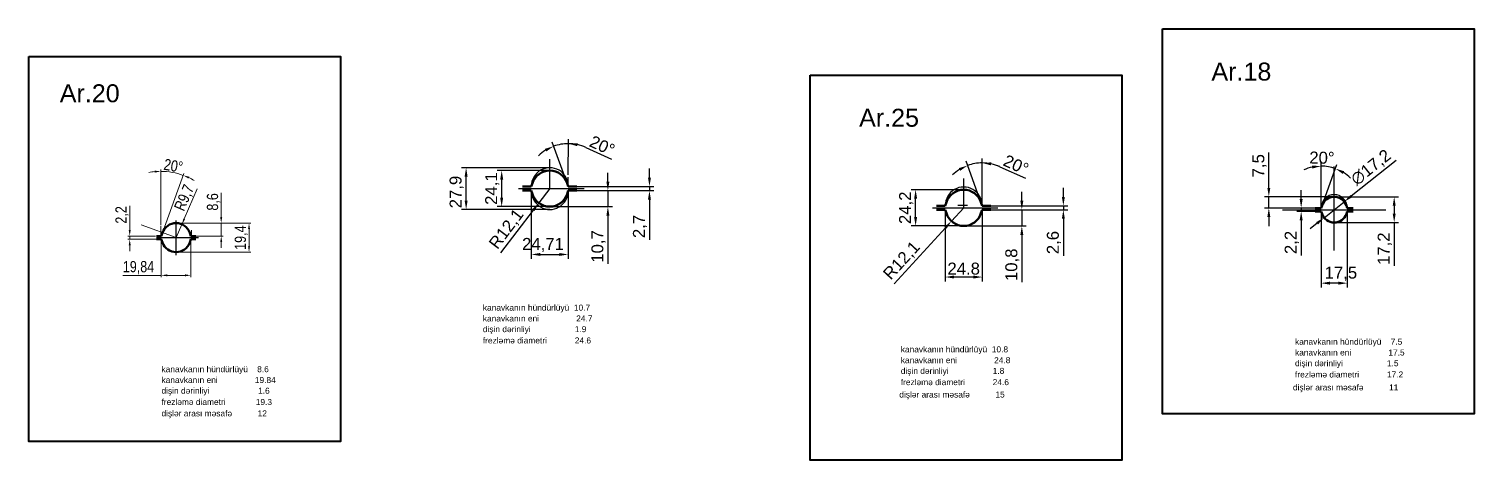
# Model space of a CAD drawing. Header units: millimetres. Extents: x 1526 to 31626, y -4643 to 9189.
# Drawn here: x 9674 to 10640, y 5256 to 5544 of the extents above; entities that cross this region are included whole.
import ezdxf

# ---------------------------------------------------------------- set-up
doc = ezdxf.new("R2010")
doc.units = ezdxf.units.MM
for name, color, linetype, lineweight in [('Quota', 3, 'Continuous', 40), ('контурная', 7, 'Continuous', 50), ('размерные', 7, 'Continuous', 25), ('тонкая', 7, 'Continuous', 20)]:
    doc.layers.add(name, color=color, linetype=linetype, lineweight=lineweight)
doc.layers.add('осевая', color=4, linetype='Continuous')
doc.styles.add('s1v4', font='arial.ttf', dxfattribs={"height": 4})
doc.styles.add('s2v4', font='arial.ttf', dxfattribs={"height": 8})
doc.styles.add('s3v2.5', font='arial.ttf', dxfattribs={"width": 0.8, "height": 7.5})
doc.styles.get("Standard").update_dxf_attribs({"font": 'arial.ttf'})
doc.dimstyles.new('s2v4', dxfattribs={"dimtxt": 8, "dimasz": 6, "dimexe": 3, "dimexo": 0, "dimgap": 1.5, "dimtad": 1, "dimtxsty": 'Standard', "dimcen": 2.5, "dimadec": 0, "dimazin": 0, "dimtfac": 1, "dimtmove": 0, "dimatfit": 3, "dimfxl": 1, "dimarcsym": 0})
doc.dimstyles.new('s2v4$0', dxfattribs={"dimtxt": 8, "dimasz": 6, "dimexe": 3, "dimexo": 0, "dimgap": 1.5, "dimtad": 1, "dimtxsty": 'Standard', "dimcen": 2.5, "dimadec": 0, "dimazin": 0, "dimtfac": 1, "dimtmove": 0, "dimatfit": 3, "dimfxl": 1, "dimarcsym": 0})
doc.dimstyles.new('s3v2.5', dxfattribs={"dimtxt": 7.5, "dimasz": 4, "dimexe": 1.25, "dimexo": 0.625, "dimtad": 1, "dimtxsty": 's3v2.5', "dimcen": 1.5, "dimclrd": 6, "dimclre": 256, "dimclrt": 1, "dimadec": 0, "dimazin": 0, "dimtfac": 1, "dimtmove": 0, "dimatfit": 3, "dimfxl": 1, "dimlwd": -1, "dimlwe": -1, "dimarcsym": 0})

# ---------------------------------------------------------------- blocks, each defined once
blk = doc.blocks.new('*D780')
at = {"layer": 'Defpoints', "color": 0, "transparency": 16777216}
for p in [(10266.56, 5436.44), (10298.72, 5436.44), (10298.72, 5412.24)]:
    blk.add_point(p, dxfattribs=at)
at = {"layer": 'размерные', "color": 0, "lineweight": -2, "transparency": 16777216}
for p, q in [((10298.72, 5436.44), (10263.56, 5436.44)), ((10266.56, 5418.24), (10266.56, 5430.44)), ((10298.72, 5412.24), (10263.56, 5412.24))]:
    blk.add_line(p, q, dxfattribs=at)
at = {"layer": 'размерные', "color": 0, "transparency": 16777216}
for points in [[(10265.56, 5430.44), (10267.56, 5430.44), (10266.56, 5436.44)], [(10265.56, 5418.24), (10267.56, 5418.24), (10266.56, 5412.24)]]:
    blk.add_solid(points, dxfattribs=at)
at = {"layer": 'размерные', "color": 0, "transparency": 16777216, "insert": (10260.25, 5424.34), "char_height": 8, "attachment_point": 5, "rotation": 90}
blk.add_mtext('24,2', dxfattribs=at)
blk = doc.blocks.new('*D781')
at = {"layer": 'Defpoints', "color": 0, "transparency": 16777216}
for p in [(10316.91, 5425.64), (10316.91, 5423.04), (10365.38, 5423.04)]:
    blk.add_point(p, dxfattribs=at)
at = {"layer": 'размерные', "color": 0, "lineweight": -2, "transparency": 16777216}
for p, q in [((10365.38, 5431.64), (10365.38, 5437.64)), ((10316.91, 5425.64), (10368.38, 5425.64)), ((10316.91, 5423.04), (10368.38, 5423.04)), ((10365.38, 5425.64), (10365.38, 5423.04)), ((10365.38, 5417.04), (10365.38, 5392.27))]:
    blk.add_line(p, q, dxfattribs=at)
at = {"layer": 'размерные', "color": 0, "transparency": 16777216}
for points in [[(10364.38, 5431.64), (10366.38, 5431.64), (10365.38, 5425.64)], [(10364.38, 5417.04), (10366.38, 5417.04), (10365.38, 5423.04)]]:
    blk.add_solid(points, dxfattribs=at)
at = {"layer": 'размерные', "color": 0, "transparency": 16777216, "insert": (10359.07, 5401.11), "char_height": 8, "attachment_point": 5, "rotation": 90}
blk.add_mtext('2,6', dxfattribs=at)
blk = doc.blocks.new('*D782')
at = {"layer": 'Defpoints', "color": 0, "transparency": 16777216}
for p in [(10286.33, 5423.04), (10311.12, 5423.04), (10286.33, 5378.07)]:
    blk.add_point(p, dxfattribs=at)
at = {"layer": 'размерные', "color": 0, "lineweight": -2, "transparency": 16777216}
for p, q in [((10286.33, 5423.04), (10286.33, 5375.07)), ((10311.12, 5423.04), (10311.12, 5375.07)), ((10305.12, 5378.07), (10292.33, 5378.07))]:
    blk.add_line(p, q, dxfattribs=at)
at = {"layer": 'размерные', "color": 0, "transparency": 16777216}
for points in [[(10292.33, 5379.07), (10292.33, 5377.07), (10286.33, 5378.07)], [(10305.12, 5379.07), (10305.12, 5377.07), (10311.12, 5378.07)]]:
    blk.add_solid(points, dxfattribs=at)
at = {"layer": 'размерные', "color": 0, "transparency": 16777216, "insert": (10298.72, 5383.66), "char_height": 8, "attachment_point": 5}
blk.add_mtext('{\\fArial|b0|i0|c238|p34;24.8}', dxfattribs=at)
blk = doc.blocks.new('*D783')
at = {"layer": 'Defpoints', "color": 0, "transparency": 16777216}
for p in [(10304.5, 5453.56), (10311.12, 5433.72), (10310.25, 5428.02), (10311.12, 5425.64), (10311.12, 5425.64)]:
    blk.add_point(p, dxfattribs=at)
at = {"layer": 'размерные', "color": 0, "lineweight": -2, "transparency": 16777216}
for p, q in [((10310.25, 5428.02), (10300.28, 5455.42)), ((10311.12, 5433.72), (10311.12, 5457.33)), ((10322.85, 5451.82), (10340.03, 5444.12))]:
    blk.add_line(p, q, dxfattribs=at)
for start, end in [(90, 110), (65.85674, 90), (65.99108, 77.99554), (122.00446, 134.00892)]:
    blk.add_arc((10311.12, 5425.64), 28.69, start, end, dxfattribs=at)
at = {"layer": 'размерные', "color": 0, "transparency": 16777216}
for points in [[(10295.47, 5450.87), (10296.35, 5449.07), (10301.3, 5452.6)], [(10316.98, 5452.71), (10317.19, 5454.7), (10311.12, 5454.33)]]:
    blk.add_solid(points, dxfattribs=at)
at = {"layer": 'размерные', "color": 0, "transparency": 16777216, "insert": (10333.73, 5453.07), "char_height": 8, "attachment_point": 5, "rotation": 335.85674}
blk.add_mtext('20°', dxfattribs=at)
blk = doc.blocks.new('*D784')
at = {"layer": 'Defpoints', "color": 0, "transparency": 16777216}
for p in [(10316.91, 5423.04), (10337.6, 5423.04), (10298.72, 5412.24)]:
    blk.add_point(p, dxfattribs=at)
at = {"layer": 'размерные', "color": 0, "lineweight": -2, "transparency": 16777216}
for p, q in [((10337.6, 5429.04), (10337.6, 5435.04)), ((10316.91, 5423.04), (10340.6, 5423.04)), ((10337.6, 5423.04), (10337.6, 5412.24)), ((10298.72, 5412.24), (10340.6, 5412.24)), ((10337.6, 5406.24), (10337.6, 5374.73))]:
    blk.add_line(p, q, dxfattribs=at)
at = {"layer": 'размерные', "color": 0, "transparency": 16777216}
for points in [[(10336.6, 5429.04), (10338.6, 5429.04), (10337.6, 5423.04)], [(10336.6, 5406.24), (10338.6, 5406.24), (10337.6, 5412.24)]]:
    blk.add_solid(points, dxfattribs=at)
at = {"layer": 'размерные', "color": 0, "transparency": 16777216, "insert": (10331.29, 5386.26), "char_height": 8, "attachment_point": 5, "rotation": 90}
blk.add_mtext('10,8', dxfattribs=at)
blk = doc.blocks.new('*D785')
at = {"layer": 'Defpoints', "color": 0, "transparency": 16777216}
for p in [(10298.72, 5424.34), (10290.54, 5415.42)]:
    blk.add_point(p, dxfattribs=at)
at = {"layer": 'размерные', "color": 0, "lineweight": -2, "transparency": 16777216}
for p, q in [((10298.72, 5424.34), (10290.54, 5415.42)), ((10252.12, 5373.54), (10286.49, 5411))]:
    blk.add_line(p, q, dxfattribs=at)
at = {"layer": 'размерные', "color": 0, "transparency": 16777216}
blk.add_solid([(10285.75, 5411.68), (10287.22, 5410.33), (10290.54, 5415.42)], dxfattribs=at)
at = {"layer": 'размерные', "color": 0, "transparency": 16777216, "insert": (10257.58, 5388.82), "char_height": 8, "attachment_point": 5, "rotation": 47.4686}
blk.add_mtext('R12,1', dxfattribs=at)
blk = doc.blocks.new('*D1444')
at = {"layer": 'Defpoints', "color": 0, "transparency": 16777216}
for p in [(10502.79, 5424.18), (10533.87, 5424.18), (10546.51, 5431.68)]:
    blk.add_point(p, dxfattribs=at)
at = {"layer": 'размерные', "color": 0, "lineweight": -2, "transparency": 16777216}
for p, q in [((10502.79, 5437.68), (10502.79, 5461.24)), ((10546.51, 5431.68), (10499.79, 5431.68)), ((10533.87, 5424.18), (10499.79, 5424.18)), ((10502.79, 5424.18), (10502.79, 5431.68)), ((10502.79, 5418.18), (10502.79, 5412.18))]:
    blk.add_line(p, q, dxfattribs=at)
at = {"layer": 'размерные', "color": 0, "transparency": 16777216}
for points in [[(10501.79, 5437.68), (10503.79, 5437.68), (10502.79, 5431.68)], [(10501.79, 5418.18), (10503.79, 5418.18), (10502.79, 5424.18)]]:
    blk.add_solid(points, dxfattribs=at)
at = {"layer": 'размерные', "color": 0, "transparency": 16777216, "insert": (10496.5, 5452.46), "char_height": 8, "attachment_point": 5, "rotation": 90}
blk.add_mtext('7,5', dxfattribs=at)
blk = doc.blocks.new('*D1445')
at = {"layer": 'Defpoints', "color": 0, "transparency": 16777216}
for p in [(10553.24, 5428.43), (10539.77, 5417.74)]:
    blk.add_point(p, dxfattribs=at)
at = {"layer": 'размерные', "color": 0, "lineweight": -2, "transparency": 16777216}
for p, q in [((10588.02, 5456.03), (10557.94, 5432.16)), ((10539.77, 5417.74), (10553.24, 5428.43)), ((10535.07, 5414.01), (10530.37, 5410.28))]:
    blk.add_line(p, q, dxfattribs=at)
at = {"layer": 'размерные', "color": 0, "transparency": 16777216}
for points in [[(10557.32, 5432.94), (10558.56, 5431.38), (10553.24, 5428.43)], [(10534.45, 5414.79), (10535.69, 5413.23), (10539.77, 5417.74)]]:
    blk.add_solid(points, dxfattribs=at)
at = {"layer": 'размерные', "color": 0, "transparency": 16777216, "insert": (10571.33, 5451), "char_height": 8, "attachment_point": 5, "rotation": 38.43509}
blk.add_mtext('∅17,2', dxfattribs=at)
blk = doc.blocks.new('*D1446')
at = {"layer": 'Defpoints', "color": 0, "transparency": 16777216}
for p in [(10546.51, 5431.68), (10546.51, 5414.48), (10586.62, 5414.48)]:
    blk.add_point(p, dxfattribs=at)
at = {"layer": 'размерные', "color": 0, "lineweight": -2, "transparency": 16777216}
for p, q in [((10546.51, 5431.68), (10589.62, 5431.68)), ((10586.62, 5425.68), (10586.62, 5420.48)), ((10546.51, 5414.48), (10589.62, 5414.48)), ((10586.62, 5414.48), (10586.62, 5385.54))]:
    blk.add_line(p, q, dxfattribs=at)
at = {"layer": 'размерные', "color": 0, "transparency": 16777216}
for points in [[(10585.62, 5425.68), (10587.62, 5425.68), (10586.62, 5431.68)], [(10585.62, 5420.48), (10587.62, 5420.48), (10586.62, 5414.48)]]:
    blk.add_solid(points, dxfattribs=at)
at = {"layer": 'размерные', "color": 0, "transparency": 16777216, "insert": (10580.31, 5397.01), "char_height": 8, "attachment_point": 5, "rotation": 90}
blk.add_mtext('17,2', dxfattribs=at)
blk = doc.blocks.new('*D1447')
at = {"layer": 'Defpoints', "color": 0, "transparency": 16777216}
for p in [(10544.22, 5451.46), (10537.76, 5427.87), (10537.76, 5424.18), (10537.76, 5424.18), (10538.36, 5425.83)]:
    blk.add_point(p, dxfattribs=at)
at = {"layer": 'размерные', "color": 0, "lineweight": -2, "transparency": 16777216}
for p, q in [((10537.76, 5427.87), (10537.76, 5455.21)), ((10538.36, 5425.83), (10548.37, 5453.34))]:
    blk.add_line(p, q, dxfattribs=at)
for start, end in [(102.28893, 114.57786), (70, 90), (45.42214, 57.71107)]:
    blk.add_arc((10537.76, 5424.18), 28.03, start, end, dxfattribs=at)
at = {"layer": 'размерные', "color": 0, "transparency": 16777216}
for points in [[(10531.68, 5452.56), (10531.9, 5450.58), (10537.76, 5452.21)], [(10552.29, 5446.98), (10553.17, 5448.78), (10547.34, 5450.52)]]:
    blk.add_solid(points, dxfattribs=at)
at = {"layer": 'размерные', "color": 0, "transparency": 16777216, "insert": (10538.31, 5457.79), "char_height": 8, "attachment_point": 5, "rotation": 359.05774}
blk.add_mtext('20°', dxfattribs=at)
blk = doc.blocks.new('*D1448')
at = {"layer": 'Defpoints', "color": 0, "transparency": 16777216}
for p in [(10526.43, 5424.18), (10524.42, 5421.98), (10533.87, 5421.98)]:
    blk.add_point(p, dxfattribs=at)
at = {"layer": 'размерные', "color": 0, "lineweight": -2, "transparency": 16777216}
for p, q in [((10524.42, 5430.18), (10524.42, 5436.18)), ((10526.43, 5424.18), (10521.42, 5424.18)), ((10524.42, 5424.18), (10524.42, 5421.98)), ((10533.87, 5421.98), (10521.42, 5421.98)), ((10524.42, 5415.98), (10524.42, 5392.37))]:
    blk.add_line(p, q, dxfattribs=at)
at = {"layer": 'размерные', "color": 0, "transparency": 16777216}
for points in [[(10523.42, 5430.18), (10525.42, 5430.18), (10524.42, 5424.18)], [(10523.42, 5415.98), (10525.42, 5415.98), (10524.42, 5421.98)]]:
    blk.add_solid(points, dxfattribs=at)
at = {"layer": 'размерные', "color": 0, "transparency": 16777216, "insert": (10518.12, 5401.18), "char_height": 8, "attachment_point": 5, "rotation": 90}
blk.add_mtext('2,2', dxfattribs=at)
blk = doc.blocks.new('*D1449')
at = {"layer": 'Defpoints', "color": 0, "transparency": 16777216}
for p in [(10537.76, 5421.98), (10555.25, 5421.98), (10537.76, 5373.98)]:
    blk.add_point(p, dxfattribs=at)
at = {"layer": 'размерные', "color": 0, "lineweight": -2, "transparency": 16777216}
for p, q in [((10537.76, 5421.98), (10537.76, 5370.98)), ((10555.25, 5421.98), (10555.25, 5370.98)), ((10549.25, 5373.98), (10543.76, 5373.98))]:
    blk.add_line(p, q, dxfattribs=at)
at = {"layer": 'размерные', "color": 0, "transparency": 16777216}
for points in [[(10543.76, 5374.98), (10543.76, 5372.98), (10537.76, 5373.98)], [(10549.25, 5374.98), (10549.25, 5372.98), (10555.25, 5373.98)]]:
    blk.add_solid(points, dxfattribs=at)
at = {"layer": 'размерные', "color": 0, "transparency": 16777216, "insert": (10550.98, 5380.29), "char_height": 8, "attachment_point": 5}
blk.add_mtext('17,5', dxfattribs=at)
blk = doc.blocks.new('*D1462')
at = {"layer": 'Defpoints', "color": 0, "transparency": 16777216}
for p in [(9989.73, 5449.22), (10021.9, 5449.22), (10021.9, 5425.12)]:
    blk.add_point(p, dxfattribs=at)
at = {"layer": 'размерные', "color": 0, "lineweight": -2, "transparency": 16777216}
for p, q in [((10021.9, 5449.22), (9986.73, 5449.22)), ((9989.73, 5431.12), (9989.73, 5443.22)), ((10021.9, 5425.12), (9986.73, 5425.12))]:
    blk.add_line(p, q, dxfattribs=at)
at = {"layer": 'размерные', "color": 0, "transparency": 16777216}
for points in [[(9988.73, 5443.22), (9990.73, 5443.22), (9989.73, 5449.22)], [(9988.73, 5431.12), (9990.73, 5431.12), (9989.73, 5425.12)]]:
    blk.add_solid(points, dxfattribs=at)
at = {"layer": 'размерные', "color": 0, "transparency": 16777216, "insert": (9983.43, 5437.17), "char_height": 8, "attachment_point": 5, "rotation": 90}
blk.add_mtext('24,1', dxfattribs=at)
blk = doc.blocks.new('*D1463')
at = {"layer": 'Defpoints', "color": 0, "transparency": 16777216}
for p in [(10040.09, 5438.52), (10040.83, 5435.82), (10088.56, 5435.82)]:
    blk.add_point(p, dxfattribs=at)
at = {"layer": 'размерные', "color": 0, "lineweight": -2, "transparency": 16777216}
for p, q in [((10088.56, 5444.52), (10088.56, 5450.52)), ((10040.09, 5438.52), (10091.56, 5438.52)), ((10040.83, 5435.82), (10091.56, 5435.82)), ((10088.56, 5438.52), (10088.56, 5435.82)), ((10088.56, 5429.82), (10088.56, 5403.03))]:
    blk.add_line(p, q, dxfattribs=at)
at = {"layer": 'размерные', "color": 0, "transparency": 16777216}
for points in [[(10087.56, 5444.52), (10089.56, 5444.52), (10088.56, 5438.52)], [(10087.56, 5429.82), (10089.56, 5429.82), (10088.56, 5435.82)]]:
    blk.add_solid(points, dxfattribs=at)
at = {"layer": 'размерные', "color": 0, "transparency": 16777216, "insert": (10082.25, 5411.88), "char_height": 8, "attachment_point": 5, "rotation": 90}
blk.add_mtext('2,7', dxfattribs=at)
blk = doc.blocks.new('*D1464')
at = {"layer": 'Defpoints', "color": 0, "transparency": 16777216}
for p in [(10027.68, 5466.44), (10034.29, 5446.45), (10033.42, 5440.8), (10034.25, 5438.52), (10034.25, 5438.47)]:
    blk.add_point(p, dxfattribs=at)
at = {"layer": 'размерные', "color": 0, "lineweight": -2, "transparency": 16777216}
for p, q in [((10033.42, 5440.8), (10023.42, 5468.29)), ((10034.29, 5446.45), (10034.4, 5470.21)), ((10046.11, 5464.64), (10063.26, 5456.86))]:
    blk.add_line(p, q, dxfattribs=at)
for start, end in [(122.00446, 134.00892), (89.73901, 110), (65.59575, 89.73901), (65.73009, 77.73455)]:
    blk.add_arc((10034.25, 5438.52), 28.69, start, end, dxfattribs=at)
at = {"layer": 'размерные', "color": 0, "transparency": 16777216}
for points in [[(10018.61, 5463.74), (10019.49, 5461.95), (10024.44, 5465.48)], [(10040.24, 5465.56), (10040.46, 5467.55), (10034.38, 5467.21)]]:
    blk.add_solid(points, dxfattribs=at)
at = {"layer": 'размерные', "color": 0, "transparency": 16777216, "insert": (10056.99, 5465.84), "char_height": 8, "attachment_point": 5, "rotation": 335.59575}
blk.add_mtext('20°', dxfattribs=at)
blk = doc.blocks.new('*D1460')
at = {"layer": 'Defpoints', "color": 0, "transparency": 16777216}
for p in [(10040.09, 5435.82), (10060.77, 5435.82), (10021.9, 5425.12)]:
    blk.add_point(p, dxfattribs=at)
at = {"layer": 'размерные', "color": 0, "lineweight": -2, "transparency": 16777216}
for p, q in [((10060.77, 5441.82), (10060.77, 5447.82)), ((10040.09, 5435.82), (10063.77, 5435.82)), ((10060.77, 5435.82), (10060.77, 5425.12)), ((10021.9, 5425.12), (10063.77, 5425.12)), ((10060.77, 5419.12), (10060.77, 5387))]:
    blk.add_line(p, q, dxfattribs=at)
at = {"layer": 'размерные', "color": 0, "transparency": 16777216}
for points in [[(10059.77, 5441.82), (10061.77, 5441.82), (10060.77, 5435.82)], [(10059.77, 5419.12), (10061.77, 5419.12), (10060.77, 5425.12)]]:
    blk.add_solid(points, dxfattribs=at)
at = {"layer": 'размерные', "color": 0, "transparency": 16777216, "insert": (10054.46, 5398.52), "char_height": 8, "attachment_point": 5, "rotation": 90}
blk.add_mtext('10,7', dxfattribs=at)
blk = doc.blocks.new('*D1461')
at = {"layer": 'Defpoints', "color": 0, "transparency": 16777216}
for p in [(9965.94, 5451.12), (10021.9, 5451.12), (10021.9, 5423.22)]:
    blk.add_point(p, dxfattribs=at)
at = {"layer": 'размерные', "color": 0, "lineweight": -2, "transparency": 16777216}
for p, q in [((10021.9, 5451.12), (9962.94, 5451.12)), ((9965.94, 5429.22), (9965.94, 5445.12)), ((10021.9, 5423.22), (9962.94, 5423.22))]:
    blk.add_line(p, q, dxfattribs=at)
at = {"layer": 'размерные', "color": 0, "transparency": 16777216}
for points in [[(9964.94, 5445.12), (9966.94, 5445.12), (9965.94, 5451.12)], [(9964.94, 5429.22), (9966.94, 5429.22), (9965.94, 5423.22)]]:
    blk.add_solid(points, dxfattribs=at)
at = {"layer": 'размерные', "color": 0, "transparency": 16777216, "insert": (9959.63, 5434.89), "char_height": 8, "attachment_point": 5, "rotation": 90}
blk.add_mtext('27,9', dxfattribs=at)
blk = doc.blocks.new('*D1465')
at = {"layer": 'Defpoints', "color": 0, "transparency": 16777216}
for p in [(10009.54, 5435.82), (10034.25, 5435.82), (10034.25, 5393.16)]:
    blk.add_point(p, dxfattribs=at)
at = {"layer": 'размерные', "color": 0, "lineweight": -2, "transparency": 16777216}
for p, q in [((10009.54, 5435.82), (10009.54, 5390.16)), ((10034.25, 5435.82), (10034.25, 5390.16)), ((10015.54, 5393.16), (10028.25, 5393.16))]:
    blk.add_line(p, q, dxfattribs=at)
at = {"layer": 'размерные', "color": 0, "transparency": 16777216}
for points in [[(10015.54, 5394.16), (10015.54, 5392.16), (10009.54, 5393.16)], [(10028.25, 5394.16), (10028.25, 5392.16), (10034.25, 5393.16)]]:
    blk.add_solid(points, dxfattribs=at)
at = {"layer": 'размерные', "color": 0, "transparency": 16777216, "insert": (10017.36, 5399.47), "char_height": 8, "attachment_point": 5}
blk.add_mtext('24,71', dxfattribs=at)
blk = doc.blocks.new('*D1466')
at = {"layer": 'Defpoints', "color": 0, "transparency": 16777216}
for p in [(10021.9, 5437.22), (10014.58, 5427.58)]:
    blk.add_point(p, dxfattribs=at)
at = {"layer": 'размерные', "color": 0, "lineweight": -2, "transparency": 16777216}
for p, q in [((10021.9, 5437.22), (10014.58, 5427.58)), ((9989.26, 5394.2), (10010.96, 5422.8))]:
    blk.add_line(p, q, dxfattribs=at)
at = {"layer": 'размерные', "color": 0, "transparency": 16777216}
blk.add_solid([(10010.16, 5423.4), (10011.75, 5422.19), (10014.58, 5427.58)], dxfattribs=at)
at = {"layer": 'размерные', "color": 0, "transparency": 16777216, "insert": (9993.27, 5409.92), "char_height": 8, "attachment_point": 5, "rotation": 52.81036}
blk.add_mtext('R12,1', dxfattribs=at)
blk = doc.blocks.new('*D1487')
at = {"layer": 'Defpoints', "color": 0, "transparency": 16777216}
for p in [(9778.6, 5414.09), (9784.16, 5405.49), (9802.14, 5405.49)]:
    blk.add_point(p, dxfattribs=at)
at = {"layer": 'тонкая', "color": 6, "transparency": 16777216}
for p, q in [((9802.14, 5418.09), (9802.14, 5434.38)), ((9802.14, 5405.49), (9802.14, 5414.09)), ((9802.14, 5401.49), (9802.14, 5397.49))]:
    blk.add_line(p, q, dxfattribs=at)
at = {"layer": 'тонкая', "transparency": 16777216}
for p, q in [((9779.23, 5414.09), (9803.39, 5414.09)), ((9784.78, 5405.49), (9803.39, 5405.49))]:
    blk.add_line(p, q, dxfattribs=at)
at = {"layer": 'тонкая', "color": 6, "transparency": 16777216}
for points in [[(9801.47, 5418.09), (9802.81, 5418.09), (9802.14, 5414.09)], [(9801.47, 5401.49), (9802.81, 5401.49), (9802.14, 5405.49)]]:
    blk.add_solid(points, dxfattribs=at)
at = {"layer": 'тонкая', "color": 1, "transparency": 16777216, "insert": (9797.01, 5428.29), "char_height": 7.5, "attachment_point": 5, "rotation": 90, "style": 's3v2.5'}
blk.add_mtext('8,6', dxfattribs=at)
blk = doc.blocks.new('*D1488')
at = {"layer": 'Defpoints', "color": 0, "transparency": 16777216}
for p in [(9771.97, 5414.09), (9771.97, 5394.69), (9820.75, 5394.69)]:
    blk.add_point(p, dxfattribs=at)
at = {"layer": 'тонкая', "transparency": 16777216}
for p, q in [((9772.6, 5414.09), (9822, 5414.09)), ((9772.6, 5394.69), (9822, 5394.69))]:
    blk.add_line(p, q, dxfattribs=at)
at = {"layer": 'тонкая', "color": 6, "transparency": 16777216}
blk.add_line((9820.75, 5410.09), (9820.75, 5398.69), dxfattribs=at)
for points in [[(9820.08, 5410.09), (9821.42, 5410.09), (9820.75, 5414.09)], [(9820.08, 5398.69), (9821.42, 5398.69), (9820.75, 5394.69)]]:
    blk.add_solid(points, dxfattribs=at)
at = {"layer": 'тонкая', "color": 1, "transparency": 16777216, "insert": (9815.62, 5404.39), "char_height": 7.5, "attachment_point": 5, "rotation": 90, "style": 's3v2.5'}
blk.add_mtext('19,4', dxfattribs=at)
blk = doc.blocks.new('*D1490')
at = {"layer": 'Defpoints', "color": 0, "transparency": 16777216}
for p in [(9740.96, 5403.29), (9758.82, 5405.49), (9759.16, 5403.29)]:
    blk.add_point(p, dxfattribs=at)
at = {"layer": 'тонкая', "color": 6, "transparency": 16777216}
for p, q in [((9740.96, 5409.49), (9740.96, 5425.71)), ((9740.96, 5403.29), (9740.96, 5405.49)), ((9740.96, 5399.29), (9740.96, 5395.29))]:
    blk.add_line(p, q, dxfattribs=at)
at = {"layer": 'тонкая', "transparency": 16777216}
for p, q in [((9758.2, 5405.49), (9739.71, 5405.49)), ((9758.54, 5403.29), (9739.71, 5403.29))]:
    blk.add_line(p, q, dxfattribs=at)
at = {"layer": 'тонкая', "color": 6, "transparency": 16777216}
for points in [[(9740.29, 5409.49), (9741.63, 5409.49), (9740.96, 5405.49)], [(9740.29, 5399.29), (9741.63, 5399.29), (9740.96, 5403.29)]]:
    blk.add_solid(points, dxfattribs=at)
at = {"layer": 'тонкая', "color": 1, "transparency": 16777216, "insert": (9735.83, 5419.6), "char_height": 7.5, "attachment_point": 5, "rotation": 90, "style": 's3v2.5'}
blk.add_mtext('2,2', dxfattribs=at)
blk = doc.blocks.new('*D1491')
at = {"layer": 'Defpoints', "color": 0, "transparency": 16777216}
for p in [(9775.84, 5413.29), (9771.97, 5404.39)]:
    blk.add_point(p, dxfattribs=at)
at = {"layer": 'тонкая', "color": 6, "transparency": 16777216}
for p, q in [((9786.18, 5437.05), (9777.44, 5416.96)), ((9771.97, 5404.39), (9775.84, 5413.29))]:
    blk.add_line(p, q, dxfattribs=at)
blk.add_solid([(9776.83, 5417.22), (9778.05, 5416.69), (9775.84, 5413.29)], dxfattribs=at)
at = {"layer": 'тонкая', "color": 1, "transparency": 16777216, "insert": (9777.9, 5430.89), "char_height": 7.5, "attachment_point": 5, "rotation": 66.49713, "style": 's3v2.5'}
blk.add_mtext('R9,7', dxfattribs=at)
blk = doc.blocks.new('*D1489')
at = {"layer": 'Defpoints', "color": 0, "transparency": 16777216}
for p in [(9762.05, 5403.39), (9781.9, 5403.39), (9762.05, 5379.2)]:
    blk.add_point(p, dxfattribs=at)
at = {"layer": 'тонкая', "transparency": 16777216}
for p, q in [((9762.05, 5402.77), (9762.05, 5377.95)), ((9781.9, 5402.77), (9781.9, 5377.95))]:
    blk.add_line(p, q, dxfattribs=at)
at = {"layer": 'тонкая', "color": 6, "transparency": 16777216}
for p, q in [((9762.05, 5379.2), (9736.37, 5379.2)), ((9777.9, 5379.2), (9766.05, 5379.2))]:
    blk.add_line(p, q, dxfattribs=at)
for points in [[(9766.05, 5379.87), (9766.05, 5378.54), (9762.05, 5379.2)], [(9777.9, 5379.87), (9777.9, 5378.54), (9781.9, 5379.2)]]:
    blk.add_solid(points, dxfattribs=at)
at = {"layer": 'тонкая', "color": 1, "transparency": 16777216, "insert": (9746.83, 5384.34), "char_height": 7.5, "attachment_point": 5, "style": 's3v2.5'}
blk.add_mtext('19,84', dxfattribs=at)
blk = doc.blocks.new('*D1492')
at = {"layer": 'Defpoints', "color": 0, "transparency": 16777216}
for p in [(9771.88, 5447.51), (9761.69, 5412.26), (9761.69, 5404.39), (9762.05, 5405.49), (9762.86, 5407.71)]:
    blk.add_point(p, dxfattribs=at)
at = {"layer": 'тонкая', "transparency": 16777216}
for p, q in [((9761.69, 5412.88), (9761.69, 5449.95)), ((9763.07, 5408.3), (9777.23, 5447.21))]:
    blk.add_line(p, q, dxfattribs=at)
at = {"layer": 'тонкая', "color": 6, "transparency": 16777216}
for start, end in [(95.18594, 100.37188), (70, 90), (59.62812, 64.81406)]:
    blk.add_arc((9761.69, 5404.49), 44.21, start, end, dxfattribs=at)
for points in [[(9757.66, 5449.19), (9757.72, 5447.85), (9761.69, 5448.7)], [(9780.24, 5443.88), (9780.76, 5445.11), (9776.81, 5446.03)]]:
    blk.add_solid(points, dxfattribs=at)
at = {"layer": 'тонкая', "color": 1, "transparency": 16777216, "insert": (9770.14, 5452.42), "char_height": 7.5, "attachment_point": 5, "rotation": 350, "style": 's3v2.5'}
blk.add_mtext('20°', dxfattribs=at)

msp = doc.modelspace()

# ---------------------------------------------------------------- linework, layer by layer
at = {"layer": 'Quota'}
for points in [[(10431.62102, 5543.89992), (10640.06778, 5543.89992), (10640.06778, 5286.59404), (10431.62102, 5286.59404)], [(9673.53591, 5525.52095), (9881.98267, 5525.52095), (9881.98267, 5268.21506), (9673.53591, 5268.21506)], [(10195.98911, 5513.04668), (10404.43587, 5513.04668), (10404.43587, 5255.7408), (10195.98911, 5255.7408)]]:
    msp.add_lwpolyline(points, close=True, dxfattribs=at)
at = {"layer": 'контурная'}
for p, q in [((10009.54002, 5438.51687), (10003.71712, 5438.51687)), ((10009.54002, 5435.8171), (10003.71712, 5435.8171)), ((10009.54002, 5438.51687), (10010.37122, 5440.80057)), ((10009.54002, 5435.8171), (10010.37122, 5433.5334)), ((10034.25377, 5438.51687), (10033.42257, 5440.80057)), ((10034.25377, 5435.8171), (10033.42257, 5433.5334)), ((10034.25377, 5438.51687), (10040.08619, 5438.51687)), ((10034.25377, 5435.8171), (10040.08619, 5435.8171)), ((10286.32951, 5425.64092), (10280.5382, 5425.64092)), ((10286.32951, 5423.04092), (10280.5382, 5423.04092)), ((10286.32951, 5425.64092), (10287.19706, 5428.02451)), ((10286.32951, 5423.04092), (10287.19706, 5420.65733)), ((10311.11597, 5425.64092), (10310.24841, 5428.02451)), ((10311.11597, 5423.04092), (10310.24841, 5420.65733)), ((10311.11597, 5425.64092), (10316.90727, 5425.64092)), ((10311.11597, 5423.04092), (10316.90727, 5423.04092)), ((10537.75662, 5424.18483), (10533.86653, 5424.18483)), ((10537.75662, 5424.18483), (10538.35717, 5425.83483)), ((10555.25465, 5424.18483), (10554.6541, 5425.83483)), ((10555.25465, 5424.18483), (10559.14474, 5424.18483)), ((10537.75662, 5421.98483), (10533.86653, 5421.98483)), ((10537.75662, 5421.98483), (10538.35717, 5420.33483)), ((10555.25465, 5421.98483), (10554.6541, 5420.33483)), ((10555.25465, 5421.98483), (10559.14474, 5421.98483)), ((9758.8243, 5405.49236), (9762.05072, 5405.49236)), ((9758.8243, 5403.29236), (9762.05072, 5403.29236)), ((9762.05072, 5405.49236), (9762.85786, 5407.70995)), ((9762.05072, 5403.29236), (9762.85786, 5401.07476)), ((9781.89503, 5405.49236), (9781.08789, 5407.70995)), ((9781.89503, 5403.29236), (9781.08789, 5401.07476)), ((9785.12145, 5405.49236), (9781.89503, 5405.49236)), ((9785.12145, 5403.29236), (9781.89503, 5403.29236))]:
    msp.add_line(p, q, dxfattribs=at)
for centre, radius, start, end in [((10021.8969, 5437.11698), 12.1, 90, 162.27620444), ((10021.8969, 5437.11698), 12.1, 17.72379556, 90), ((10021.8969, 5437.21698), 12.1, 197.72379556, 270), ((10021.8969, 5437.21698), 12.1, 270, 342.27620444), ((10298.72274, 5424.34092), 12.1, 90, 162.27620444), ((10298.72274, 5424.34092), 12.1, 17.72379556, 90), ((10546.50564, 5423.08483), 8.6, 18.64887041, 161.35112959), ((9771.97287, 5404.39236), 9.7, 20, 160), ((10298.72274, 5424.34092), 12.1, 197.72379556, 270), ((10298.72274, 5424.34092), 12.1, 270, 342.27620444), ((10546.50564, 5423.08483), 8.6, 198.64887041, 341.35112959), ((9771.97287, 5404.39236), 9.7, 200, 340)]:
    msp.add_arc(centre, radius, start, end, dxfattribs=at)
at = {"layer": 'осевая'}
for p, q in [((10021.8969, 5437.06698), (10021.8969, 5456.74746)), ((10546.50564, 5395.74742), (10546.50564, 5452.02452)), ((10298.72274, 5424.34092), (10298.72274, 5444.02139)), ((10000.99418, 5437.16698), (10044.79318, 5437.16698)), ((10277.82002, 5424.34092), (10321.61902, 5424.34092)), ((10511.93664, 5423.08483), (10581.07464, 5423.08483)), ((9771.97287, 5392.65404), (9771.97287, 5415.79866)), ((9758.80817, 5404.39236), (9787.05289, 5404.39236))]:
    msp.add_line(p, q, dxfattribs=at)
at = {"layer": 'размерные'}
for p, q in [((10034.1969, 5438.71698), (10034.1969, 5444.77327)), ((10298.72274, 5436.44092), (10298.72274, 5438.24092)), ((10311.11597, 5425.64092), (10311.11597, 5433.72207)), ((10546.50564, 5431.68483), (10546.50564, 5433.18483)), ((10301.18549, 5425.94092), (10294.75542, 5425.94092)), ((10537.75662, 5424.18483), (10537.75662, 5427.87387))]:
    msp.add_line(p, q, dxfattribs=at)
for centre, radius, start, end in [((10021.8969, 5438.81623), 12.30075, 359.33442623, 180.66557377), ((10021.8969, 5435.51774), 12.30075, 179.33442623, 0.66557377), ((10298.72274, 5425.94092), 12.3, 359.79671403, 180.20328597), ((10546.50564, 5424.58483), 8.6, 0, 179.93714015)]:
    msp.add_arc(centre, radius, start, end, dxfattribs=at)
at = {"layer": 'тонкая'}
for p, q in [((9771.97287, 5404.39236), (9748.68156, 5412.8697)), ((9761.68675, 5404.39236), (9761.68675, 5412.25501)), ((9761.68675, 5404.39236), (9762.01432, 5405.29236)), ((9761.68675, 5404.39236), (9762.01432, 5403.49236)), ((9782.259, 5404.39236), (9781.93143, 5405.29236)), ((9782.259, 5404.39236), (9781.93143, 5403.49236)), ((9782.259, 5404.39236), (9782.259, 5409.36291))]:
    msp.add_line(p, q, dxfattribs=at)

# ---------------------------------------------------------------- texts
at = {"layer": 'размерные', "style": 's2v4'}
for s, p in [('Ar.18', (10464.39732, 5509.39727)), ('Ar.20', (9694.18388, 5494.89448)), ('Ar.25', (10228.7654, 5478.54403))]:
    msp.add_text(s, height=12, dxfattribs=at).set_placement(p)
at = {"layer": 'тонкая', "style": 's1v4'}
for s, p in [('kanavkanın hündürlüyü  10.7', (9977.13784, 5355.61467)), ('dişin dərinliyi                   1.9', (9977.13784, 5341.23504)), ('kanavkanın eni                24.7', (9977.13784, 5348.38469)), ('frezləmə diametri            24.6', (9977.13784, 5333.69356)), ('kanavkanın hündürlüyü    7.5', (10520.30115, 5332.86341)), ('kanavkanın hündürlüyü  10.8', (10256.63566, 5327.73508)), ('kanavkanın eni                17.5', (10520.30115, 5325.63344)), ('kanavkanın hündürlüyü    8.6', (9762.21604, 5314.48444)), ('dişin dərinliyi                   1.8', (10256.63566, 5313.35545)), ('kanavkanın eni                24.8', (10256.63566, 5320.5051)), ('dişin dərinliyi                   1.5', (10520.30115, 5318.48378)), ('kanavkanın eni                19.84', (9762.21604, 5307.25446)), ('frezləmə diametri            24.6', (10256.63566, 5305.81397)), ('dişlər arası məsafə           11', (10518.90689, 5302.31456)), ('frezləmə diametri            17.2', (10520.30115, 5310.94231)), ('frezləmə diametri             19.3', (9762.21604, 5292.56334)), ('dişin dərinliyi                     1.6', (9762.21604, 5300.10481)), ('dişlər arası məsafə           15', (10255.64633, 5297.55178)), ('dişlər arası məsafə           12', (9762.21604, 5284.95768))]:
    msp.add_text(s, height=4, dxfattribs=at).set_placement(p)

# ---------------------------------------------------------------- dimensions: what is measured, and where the dimension line sits
at = {"layer": 'размерные'}
for base, line1, line2, picture, middle in [((10027.68009, 5466.44262), ((10034.25377, 5438.46687), (10034.29013, 5446.44813)), ((10034.25377, 5438.51687), (10033.42257, 5440.80057)), '*D1464', (10056.98934, 5465.83804)), ((10304.49967, 5453.55727), ((10311.11597, 5425.64092), (10311.11597, 5433.72207)), ((10311.11597, 5425.64092), (10310.24841, 5428.02451)), '*D783', (10333.72662, 5453.06598))]:
    dim = msp.add_angular_dim_2l(base=base, line1=line1, line2=line2, dimstyle='s2v4', dxfattribs=at)
    dim.commit()
    dim.dimension.update_dxf_attribs({"geometry": picture, "text_midpoint": middle})
for base, p1, p2, picture, middle in [((10502.79497, 5424.18483), (10546.50564, 5431.68483), (10533.86653, 5424.18483), '*D1444', (10502.79497, 5452.4645)), ((9965.94218, 5451.11698), (10021.8969, 5423.21698), (10021.8969, 5451.11698), '*D1461', (9965.94218, 5434.89003)), ((10060.77048, 5435.8171), (10021.8969, 5425.11698), (10040.08619, 5435.8171), '*D1460', (10060.77048, 5398.51555)), ((10088.55986, 5435.8171), (10040.08619, 5438.51687), (10040.83162, 5435.8171), '*D1463', (10088.55986, 5411.87869)), ((10337.59632, 5423.04092), (10298.72274, 5412.24092), (10316.90727, 5423.04092), '*D784', (10337.59632, 5386.25592)), ((10365.38094, 5423.04092), (10316.90727, 5425.64092), (10316.90727, 5423.04092), '*D781', (10365.38094, 5401.11299)), ((10586.62132, 5414.48483), (10546.50564, 5431.68483), (10546.50564, 5414.48483), '*D1446', (10586.62132, 5397.01211))]:
    dim = msp.add_linear_dim(base=base, p1=p1, p2=p2, angle=90, dimstyle='s2v4$0', dxfattribs=at)
    dim.commit()
    dim.dimension.update_dxf_attribs({"geometry": picture, "text_midpoint": middle, "dimtype": 160})
dim = msp.add_angular_dim_2l(base=(10544.22033, 5451.45736), line1=((10537.75662, 5424.18483), (10537.75662, 5427.87387)), line2=((10537.75662, 5424.18483), (10538.35717, 5425.83483)), dimstyle='s2v4', dxfattribs=at)
dim.commit()
dim.dimension.update_dxf_attribs({"geometry": '*D1447', "text_midpoint": (10538.21754, 5452.20907), "dimtype": 162})
dim = msp.add_diameter_dim_2p(p1=(10539.76915, 5417.73883), p2=(10553.24213, 5428.43083), dimstyle='s2v4', dxfattribs=at)
dim.commit()
dim.dimension.update_dxf_attribs({"geometry": '*D1445', "text_midpoint": (10571.3301, 5451.00493)})
for base, p1, p2, picture, middle in [((9989.73441, 5449.21698), (10021.8969, 5425.11698), (10021.8969, 5449.21698), '*D1462', (9983.42677, 5437.16698)), ((10266.56025, 5436.44092), (10298.72274, 5412.24092), (10298.72274, 5436.44092), '*D780', (10260.25261, 5424.34092)), ((10524.42294, 5421.98483), (10526.43358, 5424.18483), (10533.86653, 5421.98483), '*D1448', (10518.1153, 5401.17514))]:
    dim = msp.add_linear_dim(base=base, p1=p1, p2=p2, angle=90, dimstyle='s2v4$0', dxfattribs=at)
    dim.commit()
    dim.dimension.update_dxf_attribs({"geometry": picture, "text_midpoint": middle})
dim = msp.add_radius_dim(center=(10021.8969, 5437.21698), mpoint=(10014.58299, 5427.57765), dimstyle='s2v4', dxfattribs=at)
dim.commit()
dim.dimension.update_dxf_attribs({"geometry": '*D1466', "text_midpoint": (9993.27036, 5409.924)})
for base, p1, p2, picture, middle in [((10034.25377, 5393.1584), (10009.54002, 5435.8171), (10034.25377, 5435.8171), '*D1465', (10017.35965, 5393.1584)), ((10537.75662, 5373.98162), (10555.25465, 5421.98483), (10537.75662, 5421.98483), '*D1449', (10550.97997, 5373.98162))]:
    dim = msp.add_linear_dim(base=base, p1=p1, p2=p2, dimstyle='s2v4$0', dxfattribs=at)
    dim.commit()
    dim.dimension.update_dxf_attribs({"geometry": picture, "text_midpoint": middle, "dimtype": 160})
dim = msp.add_radius_dim(center=(10298.72274, 5424.34092), mpoint=(10290.54321, 5415.42435), dimstyle='s2v4', dxfattribs=at)
dim.commit()
dim.dimension.update_dxf_attribs({"geometry": '*D785', "text_midpoint": (10262.22741, 5384.55705), "dimtype": 164})
dim = msp.add_linear_dim(base=(10286.32951, 5378.07398), p1=(10311.11597, 5423.04092), p2=(10286.32951, 5423.04092), text='{\\fArial|b0|i0|c238|p34;24.8}', dimstyle='s2v4$0', dxfattribs=at)
dim.commit()
dim.dimension.update_dxf_attribs({"geometry": '*D782', "text_midpoint": (10298.72274, 5383.65857)})
at = {"layer": 'тонкая'}
dim = msp.add_angular_dim_2l(base=(9771.88187, 5447.50898), line1=((9761.68675, 5404.39236), (9761.68675, 5412.25501)), line2=((9762.05072, 5405.49236), (9762.85786, 5407.70995)), dimstyle='s3v2.5', dxfattribs=at)
dim.commit()
dim.dimension.update_dxf_attribs({"geometry": '*D1492', "text_midpoint": (9770.13691, 5452.41562)})
dim = msp.add_radius_dim(center=(9771.97287, 5404.39236), mpoint=(9775.84119, 5413.28765), dimstyle='s3v2.5', dxfattribs=at)
dim.commit()
dim.dimension.update_dxf_attribs({"geometry": '*D1491', "text_midpoint": (9777.89751, 5430.88538)})
for base, p1, p2, picture, middle in [((9802.14062, 5405.49236), (9778.6044, 5414.09236), (9784.15625, 5405.49236), '*D1487', (9802.14062, 5428.28939)), ((9740.95993, 5403.29236), (9758.8243, 5405.49236), (9759.1645, 5403.29236), '*D1490', (9740.95993, 5419.59962))]:
    dim = msp.add_linear_dim(base=base, p1=p1, p2=p2, angle=90, dimstyle='s3v2.5', dxfattribs=at)
    dim.commit()
    dim.dimension.update_dxf_attribs({"geometry": picture, "text_midpoint": middle, "dimtype": 160})
dim = msp.add_linear_dim(base=(9820.74991, 5394.69236), p1=(9771.97287, 5414.09236), p2=(9771.97287, 5394.69236), angle=90, dimstyle='s3v2.5', dxfattribs=at)
dim.commit()
dim.dimension.update_dxf_attribs({"geometry": '*D1488', "text_midpoint": (9815.61775, 5404.39236)})
dim = msp.add_linear_dim(base=(9762.05072, 5379.20378), p1=(9781.89503, 5403.39236), p2=(9762.05072, 5403.39236), dimstyle='s3v2.5', dxfattribs=at)
dim.commit()
dim.dimension.update_dxf_attribs({"geometry": '*D1489', "text_midpoint": (9746.82822, 5379.20378), "dimtype": 160})

doc.saveas('drawing.dxf')
